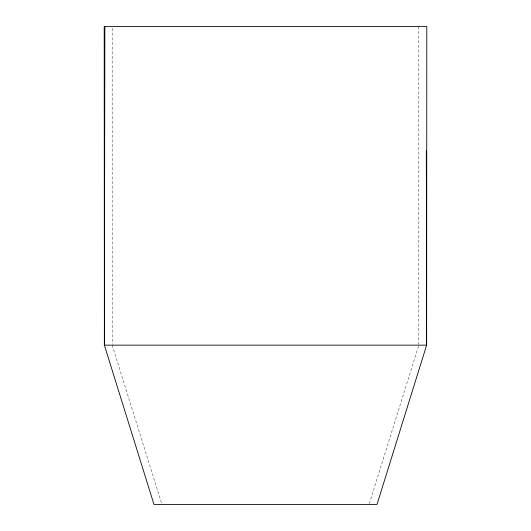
<?xml version="1.0" encoding="UTF-8"?>
<svg xmlns="http://www.w3.org/2000/svg" width="531" height="531" viewBox="0 0 531 531"><rect width="100%" height="100%" fill="white"/><g stroke="black" fill="none" stroke-linecap="round" stroke-linejoin="round"><path stroke-width="0.4" stroke-dasharray="2.65 1.99" d="M369.291 503.66L418.826 345.15M112.174 345.15L161.709 503.66M418.826 26.55L418.826 344.32M112.174 28.209L112.174 344.32"/><path stroke-width="0.8" d="M426.632 345.15L426.791 26.55L104.209 26.55L104.368 345.15L153.99 504.45L377.01 504.45L426.632 345.15L426.327 150.678M104.368 345.15L104.859 26.55M104.315 345.15L426.685 345.15"/></g></svg>
